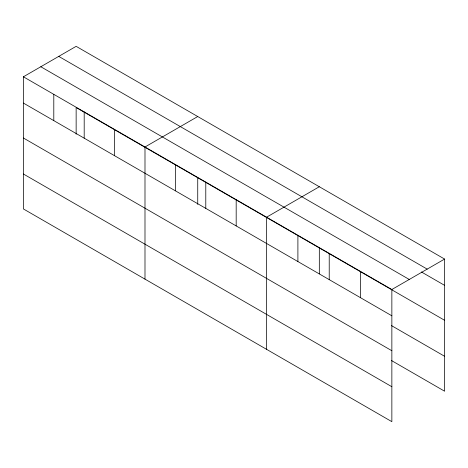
<?xml version="1.0" encoding="UTF-8"?>
<svg xmlns="http://www.w3.org/2000/svg" width="468" height="468" viewBox="0 0 468 468"><rect width="100%" height="100%" fill="white"/><g stroke="black" fill="none" stroke-linecap="round" stroke-linejoin="round"><path stroke-width="0.7" d="M23.4 76.793L391.856 289.516L391.856 421.662L23.4 208.933L23.4 76.793L76.144 46.338L444.6 259.067L444.6 391.207L391.359 360.471M197.736 116.538L144.992 146.993L144.992 279.133M319.322 186.738L266.584 217.193L266.584 349.333M391.856 289.516L444.6 259.067M58.74 56.388L427.196 269.118M421.422 271.966L444.6 285.351M40.804 66.743L409.26 279.466M444.6 320.282L76.144 107.558L76.144 134.193M23.4 103.071L391.856 315.801M391.359 325.535L444.6 356.277M23.4 138.007L391.856 350.731M23.4 173.997L391.856 386.726M360.541 271.434L360.541 297.718M329.22 253.352L329.22 279.636M319.322 247.958L319.322 273.868M297.9 235.269L297.9 261.553M236.182 199.643L236.182 225.921M205.785 182.093L205.785 208.371M197.736 177.758L197.736 204.393M175.389 164.543L175.389 190.821M114.596 129.443L114.596 155.721M84.193 111.893L84.193 138.171M53.797 94.343L53.797 120.621"/></g></svg>
